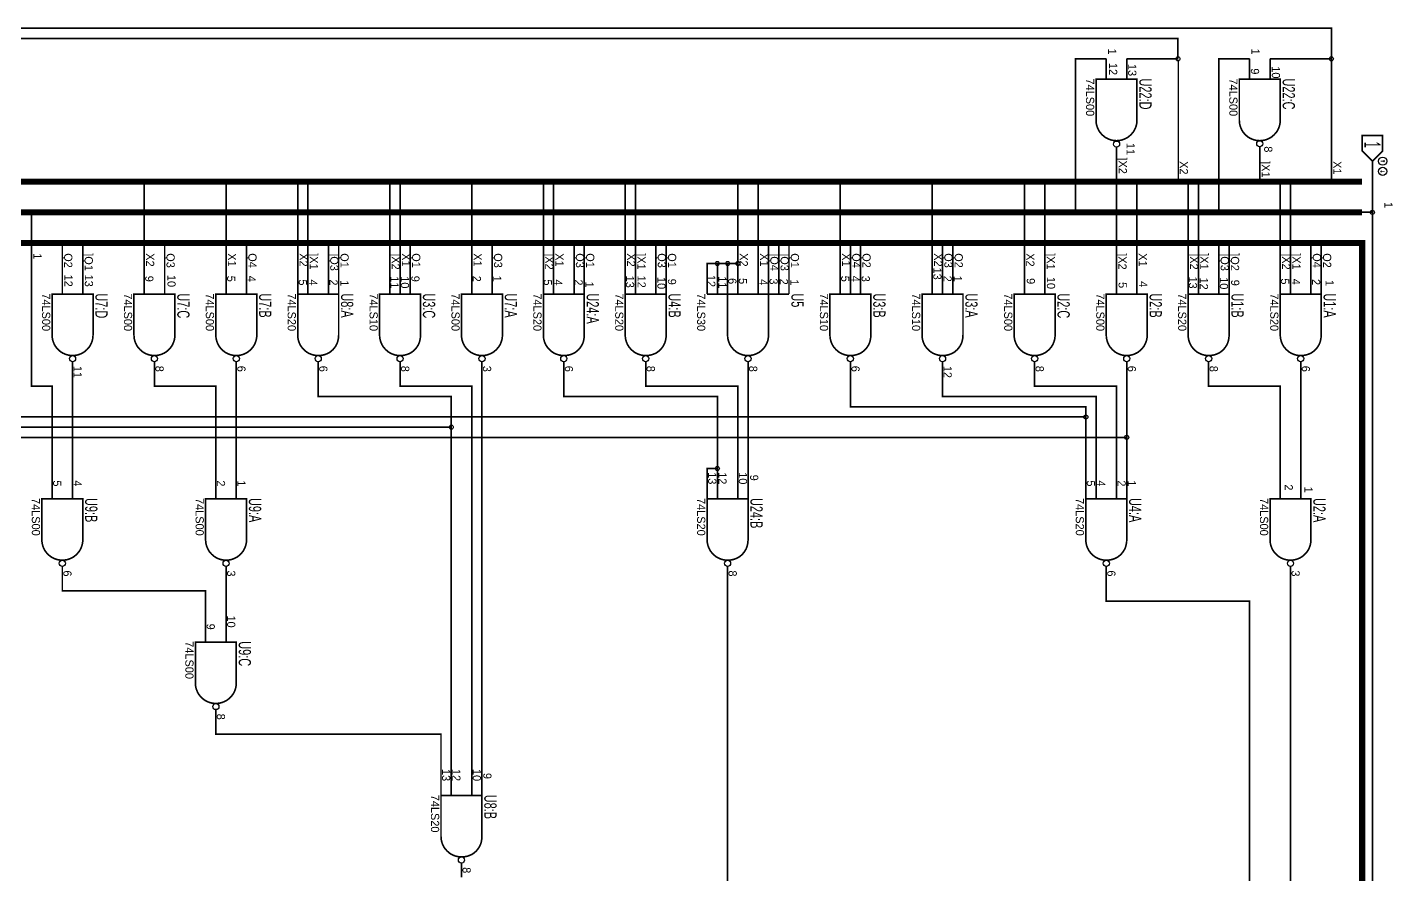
# Model space of a CAD drawing. Header units: inches. Extents: x 9.7 to 35.5, y -7.2 to 9.4.
# Drawn here: x 22.17 to 35.51, y 1.13 to 9.41 of the extents above; entities that cross this region are included whole.
import ezdxf

# ---------------------------------------------------------------- set-up
doc = ezdxf.new("R2010")
doc.units = ezdxf.units.IN
doc.header["$MEASUREMENT"] = 0
for name, color, linetype in [('12632256', 7, 'Continuous'), ('128', 7, 'Continuous'), ('16384', 7, 'Continuous'), ('255', 7, 'Continuous')]:
    doc.layers.add(name, color=color, linetype=linetype)

msp = doc.modelspace()

# ---------------------------------------------------------------- linework, layer by layer
for points, const_width in [([(10.71, 2.504), (11.01, 2.504), (11.01, 9.404), (34.91, 9.404), (34.91, 9.104)], 0.016), ([(10.11, 2.504), (10.51, 2.504), (10.51, 9.304), (33.41, 9.304), (33.41, 9.104)], 0.016), ([(32.71, 9.104), (32.41, 9.104), (32.41, 7.604)], 0.016), ([(32.71, 9.104), (32.71, 8.904)], 0.016), ([(32.91, 9.104), (33.41, 9.104)], 0.016), ([(32.91, 9.104), (32.91, 8.904)], 0.016), ([(33.414, 7.895), (33.414, 9.095)], 0.016), ([(34.11, 9.104), (33.81, 9.104), (33.81, 7.604)], 0.016), ([(34.11, 9.104), (34.11, 8.904)], 0.016), ([(34.31, 9.104), (34.91, 9.104)], 0.016), ([(34.31, 9.104), (34.31, 8.904)], 0.016), ([(34.91, 7.904), (34.91, 9.104)], 0.016), ([(32.81, 8.304), (32.83, 8.305), (32.85, 8.308), (32.869, 8.313), (32.888, 8.32), (32.905, 8.328), (32.922, 8.338), (32.937, 8.35), (32.951, 8.363), (32.964, 8.377), (32.976, 8.392), (32.986, 8.409), (32.994, 8.426), (33.001, 8.445), (33.006, 8.464), (33.009, 8.484), (33.01, 8.504), (33.01, 8.904), (32.61, 8.904), (32.61, 8.504), (32.611, 8.484), (32.614, 8.464), (32.619, 8.445), (32.626, 8.426), (32.634, 8.409), (32.644, 8.392), (32.656, 8.377), (32.669, 8.363), (32.683, 8.35), (32.698, 8.338), (32.715, 8.328), (32.732, 8.32), (32.751, 8.313), (32.77, 8.308), (32.79, 8.305), (32.81, 8.304)], 0.016), ([(34.21, 8.304), (34.23, 8.305), (34.25, 8.308), (34.269, 8.313), (34.288, 8.32), (34.305, 8.328), (34.322, 8.338), (34.337, 8.35), (34.351, 8.363), (34.364, 8.377), (34.376, 8.392), (34.386, 8.409), (34.394, 8.426), (34.401, 8.445), (34.406, 8.464), (34.409, 8.484), (34.41, 8.504), (34.41, 8.904), (34.01, 8.904), (34.01, 8.504), (34.011, 8.484), (34.014, 8.464), (34.019, 8.445), (34.026, 8.426), (34.034, 8.409), (34.044, 8.392), (34.056, 8.377), (34.069, 8.363), (34.083, 8.35), (34.098, 8.338), (34.115, 8.328), (34.132, 8.32), (34.151, 8.313), (34.17, 8.308), (34.19, 8.305), (34.21, 8.304)], 0.016), ([(35.41, 8.354), (35.41, 8.204), (35.31, 8.104), (35.21, 8.204), (35.21, 8.354), (35.41, 8.354)], 0.016), ([(32.81, 8.104), (32.81, 8.244)], 0.016), ([(34.21, 8.104), (34.21, 8.244)], 0.016), ([(32.81, 7.904), (32.81, 8.104)], 0.016), ([(34.21, 8.104), (34.21, 7.904)], 0.016), ([(35.31, 7.904), (35.31, 8.104)], 0.016), ([(35.43, 8.104), (35.39, 8.104)], 0.008), ([(35.39, 8.004), (35.4, 8.014)], 0.008), ([(35.39, 8.004), (35.4, 7.994)], 0.008), ([(35.39, 8.004), (35.43, 8.004)], 0.008), ([(35.43, 8.104), (35.42, 8.114)], 0.008), ([(35.43, 8.104), (35.42, 8.094)], 0.008), ([(22.31, 7.904), (21.71, 7.904)], 0.06), ([(22.41, 7.904), (22.31, 7.904)], 0.06), ([(22.41, 7.904), (23.21, 7.904)], 0.06), ([(22.41, 7.904), (22.41, 7.904)], 0.06), ([(23.31, 7.904), (23.21, 7.904)], 0.06), ([(24.01, 7.904), (23.31, 7.904)], 0.06), ([(23.31, 7.904), (23.31, 7.004)], 0.016), ([(24.01, 7.904), (24.11, 7.904)], 0.06), ([(24.81, 7.904), (24.11, 7.904)], 0.06), ([(24.11, 7.004), (24.11, 7.904)], 0.016), ([(24.91, 7.904), (24.81, 7.904)], 0.06), ([(24.81, 7.904), (24.81, 7.004)], 0.016), ([(25.51, 7.904), (24.91, 7.904)], 0.06), ([(24.91, 7.904), (24.91, 7.004)], 0.016), ([(25.51, 7.904), (25.71, 7.904)], 0.06), ([(25.81, 7.904), (25.71, 7.904)], 0.06), ([(25.71, 7.004), (25.71, 7.904)], 0.016), ([(26.31, 7.904), (25.81, 7.904)], 0.06), ([(25.81, 7.004), (25.81, 7.904)], 0.016), ([(26.41, 7.904), (26.31, 7.904)], 0.06), ([(26.41, 7.904), (26.51, 7.904)], 0.06), ([(26.51, 7.904), (27.21, 7.904)], 0.06), ([(26.51, 7.004), (26.51, 7.904)], 0.016), ([(27.31, 7.904), (27.21, 7.904)], 0.06), ([(27.21, 7.004), (27.21, 7.904)], 0.016), ([(27.91, 7.904), (27.31, 7.904)], 0.06), ([(27.31, 7.004), (27.31, 7.904)], 0.016), ([(28.01, 7.904), (27.91, 7.904)], 0.06), ([(28.01, 7.904), (28.11, 7.904)], 0.06), ([(28.01, 7.904), (28.01, 7.004)], 0.016), ([(28.71, 7.904), (28.11, 7.904)], 0.06), ([(28.11, 7.004), (28.11, 7.904)], 0.016), ([(28.81, 7.904), (28.71, 7.904)], 0.06), ([(28.81, 7.904), (29.11, 7.904)], 0.06), ([(29.31, 7.904), (29.11, 7.904)], 0.06), ([(29.11, 7.004), (29.11, 7.104), (29.11, 7.904)], 0.016), ([(29.51, 7.904), (29.31, 7.904)], 0.06), ([(29.31, 7.004), (29.31, 7.904)], 0.016), ([(29.61, 7.904), (29.51, 7.904)], 0.06), ([(29.61, 7.904), (29.71, 7.904)], 0.06), ([(29.71, 7.904), (30.11, 7.904)], 0.06), ([(30.31, 7.904), (30.11, 7.904)], 0.06), ([(30.11, 7.004), (30.11, 7.904)], 0.016), ([(30.41, 7.904), (30.31, 7.904)], 0.06), ([(30.51, 7.904), (30.41, 7.904)], 0.06), ([(30.51, 7.904), (31.01, 7.904)], 0.06), ([(31.21, 7.904), (31.01, 7.904)], 0.06), ([(31.01, 7.004), (31.01, 7.904)], 0.016), ([(31.31, 7.904), (31.21, 7.904)], 0.06), ([(31.31, 7.904), (31.91, 7.904)], 0.06), ([(32.01, 7.904), (31.91, 7.904)], 0.06), ([(31.91, 7.904), (31.91, 7.004)], 0.016), ([(32.01, 7.904), (32.11, 7.904)], 0.06), ([(32.81, 7.904), (32.11, 7.904)], 0.06), ([(32.11, 7.004), (32.11, 7.904)], 0.016), ([(32.91, 7.904), (32.81, 7.904)], 0.06), ([(32.81, 7.904), (32.81, 7.004)], 0.016), ([(32.91, 7.904), (33.01, 7.904)], 0.06), ([(33.41, 7.904), (33.01, 7.904)], 0.06), ([(33.01, 7.004), (33.01, 7.904)], 0.016), ([(33.51, 7.904), (33.41, 7.904)], 0.06), ([(33.61, 7.904), (33.51, 7.904)], 0.06), ([(33.51, 7.004), (33.51, 7.904)], 0.016), ([(33.61, 7.904), (34.21, 7.904)], 0.06), ([(33.61, 7.004), (33.61, 7.904)], 0.016), ([(34.41, 7.904), (34.21, 7.904)], 0.06), ([(34.51, 7.904), (34.41, 7.904)], 0.06), ([(34.41, 7.004), (34.41, 7.904)], 0.016), ([(34.51, 7.904), (34.91, 7.904)], 0.06), ([(34.51, 7.004), (34.51, 7.904)], 0.016), ([(35.21, 7.904), (34.91, 7.904)], 0.06), ([(35.31, 7.904), (35.31, 7.604)], 0.016), ([(22.21, 7.604), (20.21, 7.604)], 0.06), ([(22.91, 7.604), (22.21, 7.604)], 0.06), ([(22.41, 5.004), (22.41, 5.904), (22.21, 5.904), (22.21, 7.604)], 0.016), ([(23.21, 7.604), (22.91, 7.604)], 0.06), ([(23.21, 7.604), (23.71, 7.604)], 0.06), ([(25.31, 7.604), (23.71, 7.604)], 0.06), ([(25.31, 7.604), (29.31, 7.604)], 0.06), ([(30.91, 7.604), (29.31, 7.604)], 0.06), ([(32.41, 7.604), (30.91, 7.604)], 0.06), ([(33.81, 7.604), (32.41, 7.604)], 0.06), ([(35.21, 7.604), (33.81, 7.604)], 0.06), ([(35.31, 7.604), (35.31, -5.396), (35.01, -5.396), (35.01, -5.996)], 0.016), ([(35.21, 7.604), (35.31, 7.604)], 0.016), ([(22.51, 7.304), (22.01, 7.304)], 0.06), ([(22.71, 7.304), (22.51, 7.304)], 0.06), ([(22.51, 7.004), (22.51, 7.304)], 0.016), ([(22.71, 7.304), (23.51, 7.304)], 0.06), ([(22.71, 7.304), (22.71, 7.004)], 0.016), ([(24.31, 7.304), (23.51, 7.304)], 0.06), ([(23.51, 7.004), (23.51, 7.304)], 0.016), ([(25.11, 7.304), (24.31, 7.304)], 0.06), ([(24.31, 7.004), (24.31, 7.304)], 0.016), ([(25.21, 7.304), (25.11, 7.304)], 0.06), ([(25.11, 7.004), (25.11, 7.304)], 0.016), ([(25.91, 7.304), (25.21, 7.304)], 0.06), ([(25.21, 7.004), (25.21, 7.304)], 0.016), ([(26.71, 7.304), (25.91, 7.304)], 0.06), ([(25.91, 7.304), (25.91, 7.004)], 0.016), ([(26.71, 7.304), (27.51, 7.304)], 0.06), ([(26.71, 7.304), (26.71, 7.004)], 0.016), ([(27.61, 7.304), (27.51, 7.304)], 0.06), ([(27.51, 7.004), (27.51, 7.304)], 0.016), ([(28.31, 7.304), (27.61, 7.304)], 0.06), ([(27.61, 7.004), (27.61, 7.304)], 0.016), ([(28.31, 7.304), (28.41, 7.304)], 0.06), ([(28.31, 7.304), (28.31, 7.004)], 0.016), ([(29.41, 7.304), (28.41, 7.304)], 0.06), ([(28.41, 7.004), (28.41, 7.304)], 0.016), ([(29.51, 7.304), (29.41, 7.304)], 0.06), ([(29.41, 7.004), (29.41, 7.304)], 0.016), ([(29.61, 7.304), (29.51, 7.304)], 0.06), ([(29.51, 7.004), (29.51, 7.304)], 0.016), ([(30.21, 7.304), (29.61, 7.304)], 0.06), ([(29.61, 7.004), (29.61, 7.304)], 0.016), ([(30.31, 7.304), (30.21, 7.304)], 0.06), ([(30.21, 7.004), (30.21, 7.304)], 0.016), ([(31.11, 7.304), (30.31, 7.304)], 0.06), ([(30.31, 7.004), (30.31, 7.304)], 0.016), ([(31.21, 7.304), (31.11, 7.304)], 0.06), ([(31.11, 7.004), (31.11, 7.304)], 0.016), ([(33.81, 7.304), (31.21, 7.304)], 0.06), ([(31.21, 7.004), (31.21, 7.304)], 0.016), ([(33.91, 7.304), (33.81, 7.304)], 0.06), ([(33.81, 7.004), (33.81, 7.304)], 0.016), ([(34.71, 7.304), (33.91, 7.304)], 0.06), ([(33.91, 7.004), (33.91, 7.304)], 0.016), ([(34.81, 7.304), (34.71, 7.304)], 0.06), ([(34.71, 7.004), (34.71, 7.304)], 0.016), ([(34.81, 7.304), (35.21, 7.304), (35.21, -3.896), (34.91, -3.896)], 0.06), ([(34.81, 7.004), (34.81, 7.304)], 0.016), ([(28.81, 7.004), (28.81, 7.104), (28.91, 7.104)], 0.016), ([(28.91, 7.004), (28.91, 7.104), (29.01, 7.104)], 0.016), ([(29.01, 7.004), (29.01, 7.104), (29.11, 7.104)], 0.016), ([(22.51, 7.004), (22.51, 6.804)], 0.016), ([(22.71, 7.004), (22.71, 6.804)], 0.016), ([(23.31, 7.004), (23.31, 6.804)], 0.016), ([(23.51, 7.004), (23.51, 6.804)], 0.016), ([(24.11, 7.004), (24.11, 6.804)], 0.016), ([(24.31, 7.004), (24.31, 6.804)], 0.016), ([(24.81, 7.004), (24.81, 6.804)], 0.016), ([(24.91, 7.004), (24.91, 6.804)], 0.016), ([(25.11, 7.004), (25.11, 6.804)], 0.016), ([(25.21, 7.004), (25.21, 6.804)], 0.016), ([(25.71, 7.004), (25.71, 6.804)], 0.016), ([(25.81, 7.004), (25.81, 6.804)], 0.016), ([(25.91, 7.004), (25.91, 6.804)], 0.016), ([(26.51, 7.004), (26.51, 6.804)], 0.016), ([(26.71, 7.004), (26.71, 6.804)], 0.016), ([(27.21, 7.004), (27.21, 6.804)], 0.016), ([(27.31, 7.004), (27.31, 6.804)], 0.016), ([(27.51, 7.004), (27.51, 6.804)], 0.016), ([(27.61, 7.004), (27.61, 6.804)], 0.016), ([(28.01, 7.004), (28.01, 6.804)], 0.016), ([(28.11, 7.004), (28.11, 6.804)], 0.016), ([(28.31, 7.004), (28.31, 6.804)], 0.016), ([(28.41, 7.004), (28.41, 6.804)], 0.016), ([(28.81, 7.004), (28.81, 6.804)], 0.016), ([(28.91, 7.004), (28.91, 6.804)], 0.016), ([(29.01, 7.004), (29.01, 6.804)], 0.016), ([(29.11, 7.004), (29.11, 6.804)], 0.016), ([(29.31, 7.004), (29.31, 6.804)], 0.016), ([(29.41, 7.004), (29.41, 6.804)], 0.016), ([(29.51, 7.004), (29.51, 6.804)], 0.016), ([(29.61, 7.004), (29.61, 6.804)], 0.016), ([(30.11, 7.004), (30.11, 6.804)], 0.016), ([(30.21, 7.004), (30.21, 6.804)], 0.016), ([(30.31, 7.004), (30.31, 6.804)], 0.016), ([(31.01, 7.004), (31.01, 6.804)], 0.016), ([(31.11, 7.004), (31.11, 6.804)], 0.016), ([(31.21, 7.004), (31.21, 6.804)], 0.016), ([(31.91, 7.004), (31.91, 6.804)], 0.016), ([(32.11, 7.004), (32.11, 6.804)], 0.016), ([(32.81, 7.004), (32.81, 6.804)], 0.016), ([(33.01, 7.004), (33.01, 6.804)], 0.016), ([(33.51, 7.004), (33.51, 6.804)], 0.016), ([(33.61, 7.004), (33.61, 6.804)], 0.016), ([(33.81, 7.004), (33.81, 6.804)], 0.016), ([(33.91, 7.004), (33.91, 6.804)], 0.016), ([(34.41, 7.004), (34.41, 6.804)], 0.016), ([(34.51, 7.004), (34.51, 6.804)], 0.016), ([(34.71, 7.004), (34.71, 6.804)], 0.016), ([(34.81, 7.004), (34.81, 6.804)], 0.016), ([(22.61, 6.204), (22.63, 6.205), (22.65, 6.208), (22.669, 6.213), (22.688, 6.22), (22.705, 6.228), (22.722, 6.238), (22.737, 6.25), (22.751, 6.263), (22.764, 6.277), (22.776, 6.292), (22.786, 6.309), (22.794, 6.326), (22.801, 6.345), (22.806, 6.364), (22.809, 6.384), (22.81, 6.404), (22.81, 6.804), (22.41, 6.804), (22.41, 6.404), (22.411, 6.384), (22.414, 6.364), (22.419, 6.345), (22.426, 6.326), (22.434, 6.309), (22.444, 6.292), (22.456, 6.277), (22.469, 6.263), (22.483, 6.25), (22.498, 6.238), (22.515, 6.228), (22.532, 6.22), (22.551, 6.213), (22.57, 6.208), (22.59, 6.205), (22.61, 6.204)], 0.016), ([(23.41, 6.204), (23.43, 6.205), (23.45, 6.208), (23.469, 6.213), (23.488, 6.22), (23.505, 6.228), (23.522, 6.238), (23.537, 6.25), (23.551, 6.263), (23.564, 6.277), (23.576, 6.292), (23.586, 6.309), (23.594, 6.326), (23.601, 6.345), (23.606, 6.364), (23.609, 6.384), (23.61, 6.404), (23.61, 6.804), (23.21, 6.804), (23.21, 6.404), (23.211, 6.384), (23.214, 6.364), (23.219, 6.345), (23.226, 6.326), (23.234, 6.309), (23.244, 6.292), (23.256, 6.277), (23.269, 6.263), (23.283, 6.25), (23.298, 6.238), (23.315, 6.228), (23.332, 6.22), (23.351, 6.213), (23.37, 6.208), (23.39, 6.205), (23.41, 6.204)], 0.016), ([(24.21, 6.204), (24.23, 6.205), (24.25, 6.208), (24.269, 6.213), (24.288, 6.22), (24.305, 6.228), (24.322, 6.238), (24.337, 6.25), (24.351, 6.263), (24.364, 6.277), (24.376, 6.292), (24.386, 6.309), (24.394, 6.326), (24.401, 6.345), (24.406, 6.364), (24.409, 6.384), (24.41, 6.404), (24.41, 6.804), (24.01, 6.804), (24.01, 6.404), (24.011, 6.384), (24.014, 6.364), (24.019, 6.345), (24.026, 6.326), (24.034, 6.309), (24.044, 6.292), (24.056, 6.277), (24.069, 6.263), (24.083, 6.25), (24.098, 6.238), (24.115, 6.228), (24.132, 6.22), (24.151, 6.213), (24.17, 6.208), (24.19, 6.205), (24.21, 6.204)], 0.016), ([(25.01, 6.204), (25.032, 6.205), (25.053, 6.208), (25.073, 6.213), (25.092, 6.22), (25.11, 6.228), (25.126, 6.238), (25.141, 6.25), (25.155, 6.263), (25.167, 6.277), (25.178, 6.292), (25.188, 6.309), (25.196, 6.326), (25.202, 6.345), (25.206, 6.364), (25.209, 6.384), (25.21, 6.404), (25.21, 6.804), (24.81, 6.804), (24.81, 6.404), (24.811, 6.384), (24.814, 6.364), (24.819, 6.345), (24.826, 6.326), (24.834, 6.309), (24.844, 6.292), (24.856, 6.277), (24.869, 6.263), (24.883, 6.25), (24.898, 6.238), (24.915, 6.228), (24.932, 6.22), (24.951, 6.213), (24.97, 6.208), (24.99, 6.205), (25.01, 6.204)], 0.016), ([(25.81, 6.204), (25.832, 6.205), (25.853, 6.208), (25.873, 6.213), (25.892, 6.22), (25.91, 6.228), (25.926, 6.238), (25.941, 6.25), (25.955, 6.263), (25.967, 6.277), (25.978, 6.292), (25.988, 6.309), (25.996, 6.326), (26.002, 6.345), (26.006, 6.364), (26.009, 6.384), (26.01, 6.404), (26.01, 6.804), (25.61, 6.804), (25.61, 6.404), (25.611, 6.384), (25.614, 6.364), (25.619, 6.345), (25.626, 6.326), (25.634, 6.309), (25.644, 6.292), (25.656, 6.277), (25.669, 6.263), (25.683, 6.25), (25.698, 6.238), (25.715, 6.228), (25.732, 6.22), (25.751, 6.213), (25.77, 6.208), (25.79, 6.205), (25.81, 6.204)], 0.016), ([(26.61, 6.204), (26.63, 6.205), (26.65, 6.208), (26.669, 6.213), (26.688, 6.22), (26.705, 6.228), (26.722, 6.238), (26.737, 6.25), (26.751, 6.263), (26.764, 6.277), (26.776, 6.292), (26.786, 6.309), (26.794, 6.326), (26.801, 6.345), (26.806, 6.364), (26.809, 6.384), (26.81, 6.404), (26.81, 6.804), (26.41, 6.804), (26.41, 6.404), (26.411, 6.384), (26.414, 6.364), (26.419, 6.345), (26.426, 6.326), (26.434, 6.309), (26.444, 6.292), (26.456, 6.277), (26.469, 6.263), (26.483, 6.25), (26.498, 6.238), (26.515, 6.228), (26.532, 6.22), (26.551, 6.213), (26.57, 6.208), (26.59, 6.205), (26.61, 6.204)], 0.016), ([(27.41, 6.204), (27.432, 6.205), (27.453, 6.208), (27.473, 6.213), (27.492, 6.22), (27.51, 6.228), (27.526, 6.238), (27.541, 6.25), (27.555, 6.263), (27.567, 6.277), (27.578, 6.292), (27.588, 6.309), (27.596, 6.326), (27.602, 6.345), (27.606, 6.364), (27.609, 6.384), (27.61, 6.404), (27.61, 6.804), (27.21, 6.804), (27.21, 6.404), (27.211, 6.384), (27.214, 6.364), (27.219, 6.345), (27.226, 6.326), (27.234, 6.309), (27.244, 6.292), (27.256, 6.277), (27.269, 6.263), (27.283, 6.25), (27.298, 6.238), (27.315, 6.228), (27.332, 6.22), (27.351, 6.213), (27.37, 6.208), (27.39, 6.205), (27.41, 6.204)], 0.016), ([(28.21, 6.204), (28.232, 6.205), (28.253, 6.208), (28.273, 6.213), (28.292, 6.22), (28.31, 6.228), (28.326, 6.238), (28.341, 6.25), (28.355, 6.263), (28.367, 6.277), (28.378, 6.292), (28.388, 6.309), (28.396, 6.326), (28.402, 6.345), (28.406, 6.364), (28.409, 6.384), (28.41, 6.404), (28.41, 6.804), (28.01, 6.804), (28.01, 6.404), (28.011, 6.384), (28.014, 6.364), (28.019, 6.345), (28.026, 6.326), (28.034, 6.309), (28.044, 6.292), (28.056, 6.277), (28.069, 6.263), (28.083, 6.25), (28.098, 6.238), (28.115, 6.228), (28.132, 6.22), (28.151, 6.213), (28.17, 6.208), (28.19, 6.205), (28.21, 6.204)], 0.016), ([(29.01, 6.804), (28.81, 6.804)], 0.016), ([(29.21, 6.204), (29.23, 6.205), (29.25, 6.208), (29.269, 6.213), (29.288, 6.22), (29.305, 6.228), (29.322, 6.238), (29.337, 6.25), (29.351, 6.263), (29.364, 6.277), (29.376, 6.292), (29.386, 6.309), (29.394, 6.326), (29.401, 6.345), (29.406, 6.364), (29.409, 6.384), (29.41, 6.404), (29.41, 6.804), (29.01, 6.804), (29.01, 6.404), (29.011, 6.384), (29.014, 6.364), (29.019, 6.345), (29.026, 6.326), (29.034, 6.309), (29.044, 6.292), (29.056, 6.277), (29.069, 6.263), (29.083, 6.25), (29.098, 6.238), (29.115, 6.228), (29.132, 6.22), (29.151, 6.213), (29.17, 6.208), (29.19, 6.205), (29.21, 6.204)], 0.016), ([(29.61, 6.804), (29.41, 6.804)], 0.016), ([(30.21, 6.204), (30.232, 6.205), (30.253, 6.208), (30.273, 6.213), (30.292, 6.22), (30.31, 6.228), (30.326, 6.238), (30.341, 6.25), (30.355, 6.263), (30.367, 6.277), (30.378, 6.292), (30.388, 6.309), (30.396, 6.326), (30.402, 6.345), (30.406, 6.364), (30.409, 6.384), (30.41, 6.404), (30.41, 6.804), (30.01, 6.804), (30.01, 6.404), (30.011, 6.384), (30.014, 6.364), (30.019, 6.345), (30.026, 6.326), (30.034, 6.309), (30.044, 6.292), (30.056, 6.277), (30.069, 6.263), (30.083, 6.25), (30.098, 6.238), (30.115, 6.228), (30.132, 6.22), (30.151, 6.213), (30.17, 6.208), (30.19, 6.205), (30.21, 6.204)], 0.016), ([(31.11, 6.204), (31.132, 6.205), (31.153, 6.208), (31.173, 6.213), (31.192, 6.22), (31.21, 6.228), (31.226, 6.238), (31.241, 6.25), (31.255, 6.263), (31.267, 6.277), (31.278, 6.292), (31.288, 6.309), (31.296, 6.326), (31.302, 6.345), (31.306, 6.364), (31.309, 6.384), (31.31, 6.404), (31.31, 6.804), (30.91, 6.804), (30.91, 6.404), (30.911, 6.384), (30.914, 6.364), (30.919, 6.345), (30.926, 6.326), (30.934, 6.309), (30.944, 6.292), (30.956, 6.277), (30.969, 6.263), (30.983, 6.25), (30.998, 6.238), (31.015, 6.228), (31.032, 6.22), (31.051, 6.213), (31.07, 6.208), (31.09, 6.205), (31.11, 6.204)], 0.016), ([(32.01, 6.204), (32.03, 6.205), (32.05, 6.208), (32.069, 6.213), (32.088, 6.22), (32.105, 6.228), (32.122, 6.238), (32.137, 6.25), (32.151, 6.263), (32.164, 6.277), (32.176, 6.292), (32.186, 6.309), (32.194, 6.326), (32.201, 6.345), (32.206, 6.364), (32.209, 6.384), (32.21, 6.404), (32.21, 6.804), (31.81, 6.804), (31.81, 6.404), (31.811, 6.384), (31.814, 6.364), (31.819, 6.345), (31.826, 6.326), (31.834, 6.309), (31.844, 6.292), (31.856, 6.277), (31.869, 6.263), (31.883, 6.25), (31.898, 6.238), (31.915, 6.228), (31.932, 6.22), (31.951, 6.213), (31.97, 6.208), (31.99, 6.205), (32.01, 6.204)], 0.016), ([(32.91, 6.204), (32.93, 6.205), (32.95, 6.208), (32.969, 6.213), (32.988, 6.22), (33.005, 6.228), (33.022, 6.238), (33.037, 6.25), (33.051, 6.263), (33.064, 6.277), (33.076, 6.292), (33.086, 6.309), (33.094, 6.326), (33.101, 6.345), (33.106, 6.364), (33.109, 6.384), (33.11, 6.404), (33.11, 6.804), (32.71, 6.804), (32.71, 6.404), (32.711, 6.384), (32.714, 6.364), (32.719, 6.345), (32.726, 6.326), (32.734, 6.309), (32.744, 6.292), (32.756, 6.277), (32.769, 6.263), (32.783, 6.25), (32.798, 6.238), (32.815, 6.228), (32.832, 6.22), (32.851, 6.213), (32.87, 6.208), (32.89, 6.205), (32.91, 6.204)], 0.016), ([(33.71, 6.204), (33.732, 6.205), (33.753, 6.208), (33.773, 6.213), (33.792, 6.22), (33.81, 6.228), (33.826, 6.238), (33.841, 6.25), (33.855, 6.263), (33.867, 6.277), (33.878, 6.292), (33.888, 6.309), (33.896, 6.326), (33.902, 6.345), (33.906, 6.364), (33.909, 6.384), (33.91, 6.404), (33.91, 6.804), (33.51, 6.804), (33.51, 6.404), (33.511, 6.384), (33.514, 6.364), (33.519, 6.345), (33.526, 6.326), (33.534, 6.309), (33.544, 6.292), (33.556, 6.277), (33.569, 6.263), (33.583, 6.25), (33.598, 6.238), (33.615, 6.228), (33.632, 6.22), (33.651, 6.213), (33.67, 6.208), (33.69, 6.205), (33.71, 6.204)], 0.016), ([(34.61, 6.204), (34.632, 6.205), (34.653, 6.208), (34.673, 6.213), (34.692, 6.22), (34.71, 6.228), (34.726, 6.238), (34.741, 6.25), (34.755, 6.263), (34.767, 6.277), (34.778, 6.292), (34.788, 6.309), (34.796, 6.326), (34.802, 6.345), (34.806, 6.364), (34.809, 6.384), (34.81, 6.404), (34.81, 6.804), (34.41, 6.804), (34.41, 6.404), (34.411, 6.384), (34.414, 6.364), (34.419, 6.345), (34.426, 6.326), (34.434, 6.309), (34.444, 6.292), (34.456, 6.277), (34.469, 6.263), (34.483, 6.25), (34.498, 6.238), (34.515, 6.228), (34.532, 6.22), (34.551, 6.213), (34.57, 6.208), (34.59, 6.205), (34.61, 6.204)], 0.016), ([(22.61, 6.004), (22.61, 6.144)], 0.016), ([(23.41, 6.004), (23.41, 6.144)], 0.016), ([(24.21, 6.004), (24.21, 6.144)], 0.016), ([(25.01, 6.004), (25.01, 6.144)], 0.016), ([(25.81, 6.004), (25.81, 6.144)], 0.016), ([(26.61, 6.004), (26.61, 6.144)], 0.016), ([(27.41, 6.004), (27.41, 6.144)], 0.016), ([(28.21, 6.004), (28.21, 6.144)], 0.016), ([(29.21, 6.004), (29.21, 6.144)], 0.016), ([(30.21, 6.004), (30.21, 6.144)], 0.016), ([(31.11, 6.004), (31.11, 6.144)], 0.016), ([(32.01, 6.004), (32.01, 6.144)], 0.016), ([(32.91, 6.004), (32.91, 6.144)], 0.016), ([(33.71, 6.004), (33.71, 6.144)], 0.016), ([(34.61, 6.004), (34.61, 6.144)], 0.016), ([(22.61, 6.004), (22.61, 5.004)], 0.016), ([(23.41, 6.004), (23.41, 5.904), (24.01, 5.904), (24.01, 5.004)], 0.016), ([(24.21, 6.004), (24.21, 5.004)], 0.016), ([(25.01, 6.004), (25.01, 5.804), (26.31, 5.804), (26.31, 5.504)], 0.016), ([(25.81, 6.004), (25.81, 5.904), (26.51, 5.904), (26.51, 2.104)], 0.016), ([(26.61, 6.004), (26.61, 2.104)], 0.016), ([(27.41, 6.004), (27.41, 5.804), (28.91, 5.804), (28.91, 5.004)], 0.016), ([(28.21, 6.004), (28.21, 5.904), (29.11, 5.904), (29.11, 5.004)], 0.016), ([(29.21, 6.004), (29.21, 5.004)], 0.016), ([(30.21, 6.004), (30.21, 5.704), (32.51, 5.704), (32.51, 5.604)], 0.016), ([(31.11, 6.004), (31.11, 5.804), (32.61, 5.804), (32.61, 5.004)], 0.016), ([(32.01, 6.004), (32.01, 5.904), (32.81, 5.904), (32.81, 5.004)], 0.016), ([(32.91, 6.004), (32.91, 5.404)], 0.016), ([(33.71, 6.004), (33.71, 5.904), (34.41, 5.904), (34.41, 5.004)], 0.016), ([(34.61, 6.004), (34.61, 5.004)], 0.016), ([(32.51, 5.604), (20.61, 5.604)], 0.016), ([(32.51, 5.004), (32.51, 5.604)], 0.016), ([(20.81, 5.004), (20.81, 5.504), (26.31, 5.504)], 0.016), ([(26.31, 2.104), (26.31, 5.504)], 0.016), ([(15.31, 5.004), (15.31, 5.404), (32.91, 5.404)], 0.016), ([(32.91, 5.004), (32.91, 5.404)], 0.016), ([(28.811, 5), (28.811, 5.1), (28.911, 5.1)], 0.016), ([(22.41, 5.004), (22.41, 4.804)], 0.016), ([(22.61, 5.004), (22.61, 4.804)], 0.016), ([(24.01, 5.004), (24.01, 4.804)], 0.016), ([(24.21, 5.004), (24.21, 4.804)], 0.016), ([(28.81, 5.004), (28.81, 4.804)], 0.016), ([(28.91, 5.004), (28.91, 4.804)], 0.016), ([(29.11, 5.004), (29.11, 4.804)], 0.016), ([(29.21, 5.004), (29.21, 4.804)], 0.016), ([(32.51, 5.004), (32.51, 4.804)], 0.016), ([(32.61, 5.004), (32.61, 4.804)], 0.016), ([(32.81, 5.004), (32.81, 4.804)], 0.016), ([(32.91, 5.004), (32.91, 4.804)], 0.016), ([(34.41, 5.004), (34.41, 4.804)], 0.016), ([(34.61, 5.004), (34.61, 4.804)], 0.016), ([(22.51, 4.204), (22.53, 4.205), (22.55, 4.208), (22.569, 4.213), (22.588, 4.22), (22.605, 4.228), (22.622, 4.238), (22.637, 4.25), (22.651, 4.263), (22.664, 4.277), (22.676, 4.292), (22.686, 4.309), (22.694, 4.326), (22.701, 4.345), (22.706, 4.364), (22.709, 4.384), (22.71, 4.404), (22.71, 4.804), (22.31, 4.804), (22.31, 4.404), (22.311, 4.384), (22.314, 4.364), (22.319, 4.345), (22.326, 4.326), (22.334, 4.309), (22.344, 4.292), (22.356, 4.277), (22.369, 4.263), (22.383, 4.25), (22.398, 4.238), (22.415, 4.228), (22.432, 4.22), (22.451, 4.213), (22.47, 4.208), (22.49, 4.205), (22.51, 4.204)], 0.016), ([(24.11, 4.204), (24.13, 4.205), (24.15, 4.208), (24.169, 4.213), (24.188, 4.22), (24.205, 4.228), (24.222, 4.238), (24.237, 4.25), (24.251, 4.263), (24.264, 4.277), (24.276, 4.292), (24.286, 4.309), (24.294, 4.326), (24.301, 4.345), (24.306, 4.364), (24.309, 4.384), (24.31, 4.404), (24.31, 4.804), (23.91, 4.804), (23.91, 4.404), (23.911, 4.384), (23.914, 4.364), (23.919, 4.345), (23.926, 4.326), (23.934, 4.309), (23.944, 4.292), (23.956, 4.277), (23.969, 4.263), (23.983, 4.25), (23.998, 4.238), (24.015, 4.228), (24.032, 4.22), (24.051, 4.213), (24.07, 4.208), (24.09, 4.205), (24.11, 4.204)], 0.016), ([(29.01, 4.204), (29.032, 4.205), (29.053, 4.208), (29.073, 4.213), (29.092, 4.22), (29.11, 4.228), (29.126, 4.238), (29.141, 4.25), (29.155, 4.263), (29.167, 4.277), (29.178, 4.292), (29.188, 4.309), (29.196, 4.326), (29.202, 4.345), (29.206, 4.364), (29.209, 4.384), (29.21, 4.404), (29.21, 4.804), (28.81, 4.804), (28.81, 4.404), (28.811, 4.384), (28.814, 4.364), (28.819, 4.345), (28.826, 4.326), (28.834, 4.309), (28.844, 4.292), (28.856, 4.277), (28.869, 4.263), (28.883, 4.25), (28.898, 4.238), (28.915, 4.228), (28.932, 4.22), (28.951, 4.213), (28.97, 4.208), (28.99, 4.205), (29.01, 4.204)], 0.016), ([(32.71, 4.204), (32.732, 4.205), (32.753, 4.208), (32.773, 4.213), (32.792, 4.22), (32.81, 4.228), (32.826, 4.238), (32.841, 4.25), (32.855, 4.263), (32.867, 4.277), (32.878, 4.292), (32.888, 4.309), (32.896, 4.326), (32.902, 4.345), (32.906, 4.364), (32.909, 4.384), (32.91, 4.404), (32.91, 4.804), (32.51, 4.804), (32.51, 4.404), (32.511, 4.384), (32.514, 4.364), (32.519, 4.345), (32.526, 4.326), (32.534, 4.309), (32.544, 4.292), (32.556, 4.277), (32.569, 4.263), (32.583, 4.25), (32.598, 4.238), (32.615, 4.228), (32.632, 4.22), (32.651, 4.213), (32.67, 4.208), (32.69, 4.205), (32.71, 4.204)], 0.016), ([(34.51, 4.204), (34.53, 4.205), (34.55, 4.208), (34.569, 4.213), (34.588, 4.22), (34.605, 4.228), (34.622, 4.238), (34.637, 4.25), (34.651, 4.263), (34.664, 4.277), (34.676, 4.292), (34.686, 4.309), (34.694, 4.326), (34.701, 4.345), (34.706, 4.364), (34.709, 4.384), (34.71, 4.404), (34.71, 4.804), (34.31, 4.804), (34.31, 4.404), (34.311, 4.384), (34.314, 4.364), (34.319, 4.345), (34.326, 4.326), (34.334, 4.309), (34.344, 4.292), (34.356, 4.277), (34.369, 4.263), (34.383, 4.25), (34.398, 4.238), (34.415, 4.228), (34.432, 4.22), (34.451, 4.213), (34.47, 4.208), (34.49, 4.205), (34.51, 4.204)], 0.016), ([(22.51, 4.004), (22.51, 4.144)], 0.016), ([(24.11, 4.004), (24.11, 4.144)], 0.016), ([(29.01, 4.004), (29.01, 4.144)], 0.016), ([(32.71, 4.004), (32.71, 4.144)], 0.016), ([(34.51, 4.004), (34.51, 4.144)], 0.016), ([(22.51, 4.004), (22.51, 3.904), (23.91, 3.904), (23.91, 3.604)], 0.016), ([(24.11, 4.004), (24.11, 3.604)], 0.016), ([(29.01, -0.696), (29.01, 4.004)], 0.016), ([(34.11, -0.696), (34.11, 3.804), (32.71, 3.804), (32.71, 4.004)], 0.016), ([(34.51, 4.004), (34.51, -0.696)], 0.016), ([(23.91, 3.604), (23.91, 3.404)], 0.016), ([(24.11, 3.604), (24.11, 3.404)], 0.016), ([(24.01, 2.804), (24.03, 2.805), (24.05, 2.808), (24.069, 2.813), (24.088, 2.82), (24.105, 2.828), (24.122, 2.838), (24.137, 2.85), (24.151, 2.863), (24.164, 2.877), (24.176, 2.892), (24.186, 2.909), (24.194, 2.926), (24.201, 2.945), (24.206, 2.964), (24.209, 2.984), (24.21, 3.004), (24.21, 3.404), (23.81, 3.404), (23.81, 3.004), (23.811, 2.984), (23.814, 2.964), (23.819, 2.945), (23.826, 2.926), (23.834, 2.909), (23.844, 2.892), (23.856, 2.877), (23.869, 2.863), (23.883, 2.85), (23.898, 2.838), (23.915, 2.828), (23.932, 2.82), (23.951, 2.813), (23.97, 2.808), (23.99, 2.805), (24.01, 2.804)], 0.016), ([(24.01, 2.604), (24.01, 2.744)], 0.016), ([(24.01, 2.604), (24.01, 2.504), (26.21, 2.504), (26.21, 2.104)], 0.016), ([(26.21, 2.104), (26.21, 1.904)], 0.016), ([(26.31, 2.104), (26.31, 1.904)], 0.016), ([(26.51, 2.104), (26.51, 1.904)], 0.016), ([(26.61, 2.104), (26.61, 1.904)], 0.016), ([(26.41, 1.304), (26.432, 1.305), (26.453, 1.308), (26.473, 1.313), (26.492, 1.32), (26.51, 1.328), (26.526, 1.338), (26.541, 1.35), (26.555, 1.363), (26.567, 1.377), (26.578, 1.392), (26.588, 1.409), (26.596, 1.426), (26.602, 1.445), (26.606, 1.464), (26.609, 1.484), (26.61, 1.504), (26.61, 1.904), (26.21, 1.904), (26.21, 1.504), (26.211, 1.484), (26.214, 1.464), (26.219, 1.445), (26.226, 1.426), (26.234, 1.409), (26.244, 1.392), (26.256, 1.377), (26.269, 1.363), (26.283, 1.35), (26.298, 1.338), (26.315, 1.328), (26.332, 1.32), (26.351, 1.313), (26.37, 1.308), (26.39, 1.305), (26.41, 1.304)], 0.016), ([(26.41, 1.104), (26.41, 1.244)], 0.016)]:
    msp.add_lwpolyline(points, dxfattribs=dict(const_width=const_width))
at = {"layer": '128'}
for centre in [(32.81, 8.27), (34.21, 8.274), (22.61, 6.174), (23.41, 6.174), (24.21, 6.174), (25.01, 6.174), (25.81, 6.174), (26.61, 6.174), (27.41, 6.174), (28.21, 6.174), (29.21, 6.174), (30.21, 6.174), (31.11, 6.174), (32.01, 6.174), (32.91, 6.174), (33.71, 6.174), (34.61, 6.174), (22.51, 4.174), (24.11, 4.174), (29.01, 4.174), (32.71, 4.174), (34.51, 4.174), (24.01, 2.774), (26.41, 1.274)]:
    msp.add_circle(centre, 0.03, dxfattribs=at)
at = {"layer": '16384'}
for centre in [(33.41, 9.104), (34.91, 9.104), (35.31, 7.604), (28.91, 7.104), (29.01, 7.104), (29.11, 7.104), (32.51, 5.604), (26.31, 5.504), (32.91, 5.404), (28.91, 5.1)]:
    msp.add_circle(centre, 0.02, dxfattribs=at)
at = {"layer": '255'}
for centre in [(35.41, 8.104), (35.41, 8.004)]:
    msp.add_circle(centre, 0.04, dxfattribs=at)

# ---------------------------------------------------------------- texts
for s, p in [('1', (32.728, 9.204)), ('1', (34.128, 9.204)), ('12', (32.737, 9.064)), ('13', (32.924, 9.054)), ('9', (34.123, 9.011)), ('10', (34.327, 9.031)), ('74LS00', (32.512, 8.912)), ('74LS00', (33.912, 8.912)), ('11', (32.908, 8.282)), (']X2', (32.832, 8.14)), ('8', (34.253, 8.249)), ('X2', (33.428, 8.104)), (']X1', (34.228, 8.104)), ('X1', (34.928, 8.104)), ('1', (35.428, 7.704)), ('1', (22.228, 7.204)), ('Q2', (22.528, 7.204)), (']Q1', (22.728, 7.204)), ('X2', (23.328, 7.204)), ('Q3', (23.528, 7.204)), ('X1', (24.128, 7.204)), ('Q4', (24.328, 7.204)), ('X2', (24.828, 7.204)), (']X1', (24.928, 7.204)), (']Q3', (25.128, 7.204)), ('Q1', (25.228, 7.204)), (']X2', (25.728, 7.204)), ('X1', (25.828, 7.204)), ('Q1', (25.928, 7.204)), ('X1', (26.528, 7.204)), ('Q3', (26.728, 7.204)), (']X2', (27.228, 7.204)), ('X1', (27.328, 7.204)), ('Q3', (27.528, 7.204)), ('Q1', (27.628, 7.204)), ('X2', (28.028, 7.204)), (']X1', (28.128, 7.204)), ('Q3', (28.328, 7.204)), ('Q1', (28.428, 7.204)), ('X2', (29.128, 7.204)), ('X1', (29.328, 7.204)), (']Q4', (29.428, 7.204)), (']Q3', (29.528, 7.204)), ('Q1', (29.628, 7.204)), ('X1', (30.128, 7.204)), ('Q4', (30.228, 7.204)), ('Q2', (30.328, 7.204)), ('X2', (31.028, 7.204)), ('Q3', (31.128, 7.204)), ('Q2', (31.228, 7.204)), ('X2', (31.928, 7.204)), (']X1', (32.128, 7.204)), (']X2', (32.828, 7.204)), ('X1', (33.028, 7.204)), (']X2', (33.528, 7.204)), (']X1', (33.628, 7.204)), (']Q3', (33.828, 7.204)), (']Q2', (33.928, 7.204)), (']X2', (34.428, 7.204)), (']X1', (34.528, 7.204)), ('Q4', (34.728, 7.204)), ('Q2', (34.828, 7.204)), ('12', (22.53, 6.995)), ('13', (22.73, 6.995)), ('9', (23.32, 6.984)), ('10', (23.537, 6.992)), ('5', (24.12, 6.984)), ('4', (24.32, 6.984)), ('5', (24.82, 6.948)), ('4', (24.92, 6.948)), ('2', (25.12, 6.948)), ('11', (25.717, 6.979)), ('10', (25.817, 6.979)), ('9', (25.92, 6.984)), ('2', (26.52, 6.984)), ('1', (26.72, 6.984)), ('5', (27.214, 6.948)), ('4', (27.314, 6.948)), ('2', (27.514, 6.948)), ('13', (28.017, 6.985)), ('12', (28.13, 6.985)), ('10', (28.324, 6.972)), ('9', (28.427, 6.955)), ('12', (28.811, 6.992)), ('11', (28.92, 6.979)), ('6', (29.017, 6.961)), ('5', (29.12, 6.961)), ('4', (29.32, 6.951)), ('3', (29.42, 6.958)), ('2', (29.52, 6.955)), ('1', (29.624, 6.948)), ('5', (30.12, 6.984)), ('4', (30.22, 6.984)), ('3', (30.32, 6.984)), ('13', (31.02, 7.064)), ('2', (31.12, 6.984)), ('1', (31.22, 6.984)), ('9', (31.933, 6.961)), ('10', (32.13, 6.973)), ('13', (33.517, 6.977)), ('12', (33.624, 6.967)), ('10', (33.82, 6.97)), ('9', (33.93, 6.945)), ('5', (34.417, 6.958)), ('4', (34.524, 6.955)), ('2', (34.72, 6.952)), ('74LS00', (22.312, 6.812)), ('74LS00', (23.112, 6.812)), ('74LS00', (23.912, 6.812)), ('74LS20', (24.712, 6.812)), ('1', (25.227, 6.941)), ('74LS10', (25.512, 6.812)), ('74LS00', (26.312, 6.812)), ('74LS20', (27.112, 6.812)), ('1', (27.62, 6.928)), ('74LS20', (27.912, 6.812)), ('74LS30', (28.712, 6.812)), ('74LS10', (29.912, 6.812)), ('74LS10', (30.812, 6.812)), ('74LS00', (31.712, 6.812)), ('74LS00', (32.612, 6.812)), ('5', (32.83, 6.922)), ('4', (33.03, 6.932)), ('74LS20', (33.412, 6.812)), ('74LS20', (34.312, 6.812)), ('1', (34.853, 6.942)), ('11', (22.62, 6.104)), ('8', (23.42, 6.104)), ('6', (24.22, 6.104)), ('6', (25.02, 6.104)), ('8', (25.82, 6.104)), ('3', (26.62, 6.104)), ('6', (27.42, 6.104)), ('8', (28.22, 6.104)), ('8', (29.22, 6.104)), ('6', (30.22, 6.104)), ('12', (31.12, 6.104)), ('8', (32.02, 6.104)), ('6', (32.92, 6.104)), ('8', (33.72, 6.104)), ('6', (34.62, 6.104)), ('5', (22.42, 4.984)), ('4', (22.62, 4.984)), ('2', (24.02, 4.984)), ('1', (24.22, 4.984)), ('13', (28.82, 5.064)), ('12', (28.92, 5.064)), ('10', (29.12, 5.064)), ('9', (29.23, 5.04)), ('5', (32.52, 4.984)), ('4', (32.62, 4.984)), ('2', (32.82, 4.984)), ('1', (32.92, 4.984)), ('2', (34.453, 4.945)), ('74LS00', (22.212, 4.812)), ('74LS00', (23.812, 4.812)), ('74LS20', (28.712, 4.812)), ('74LS20', (32.412, 4.812)), ('74LS00', (34.212, 4.812)), ('1', (34.646, 4.923)), ('6', (22.52, 4.104)), ('3', (24.12, 4.104)), ('8', (29.02, 4.104)), ('6', (32.72, 4.104)), ('3', (34.52, 4.104)), ('10', (24.12, 3.664)), ('9', (23.92, 3.584)), ('74LS00', (23.712, 3.412)), ('8', (24.02, 2.704)), ('13', (26.22, 2.164)), ('12', (26.32, 2.164)), ('10', (26.52, 2.164)), ('9', (26.623, 2.125)), ('74LS20', (26.112, 1.912)), ('8', (26.42, 1.204))]:
    msp.add_text(s, height=0.08, rotation=270).set_placement(p)
at = {"width": 0.666667}
for s, p in [('U22:D', (33.033, 8.912)), ('U22:C', (34.433, 8.912)), ('U7:D', (22.833, 6.812)), ('U7:C', (23.633, 6.812)), ('U7:B', (24.433, 6.812)), ('U8:A', (25.233, 6.812)), ('U3:C', (26.033, 6.812)), ('U7:A', (26.833, 6.812)), ('U24:A', (27.633, 6.812)), ('U4:B', (28.433, 6.812)), ('U5', (29.633, 6.812)), ('U3:B', (30.433, 6.812)), ('U3:A', (31.333, 6.812)), ('U2:C', (32.233, 6.812)), ('U2:B', (33.133, 6.812)), ('U1:B', (33.933, 6.812)), ('U1:A', (34.833, 6.812)), ('U9:B', (22.733, 4.812)), ('U9:A', (24.333, 4.812)), ('U24:B', (29.233, 4.812)), ('U4:A', (32.933, 4.812)), ('U2:A', (34.733, 4.812)), ('U9:C', (24.233, 3.412)), ('U8:B', (26.633, 1.912))]:
    msp.add_text(s, height=0.12, rotation=270, dxfattribs=at).set_placement(p)
at = {"layer": '12632256', "width": 0.5}
msp.add_text('1', height=0.16, rotation=270, dxfattribs=at).set_placement((35.23, 8.294))

doc.saveas('drawing.dxf')
